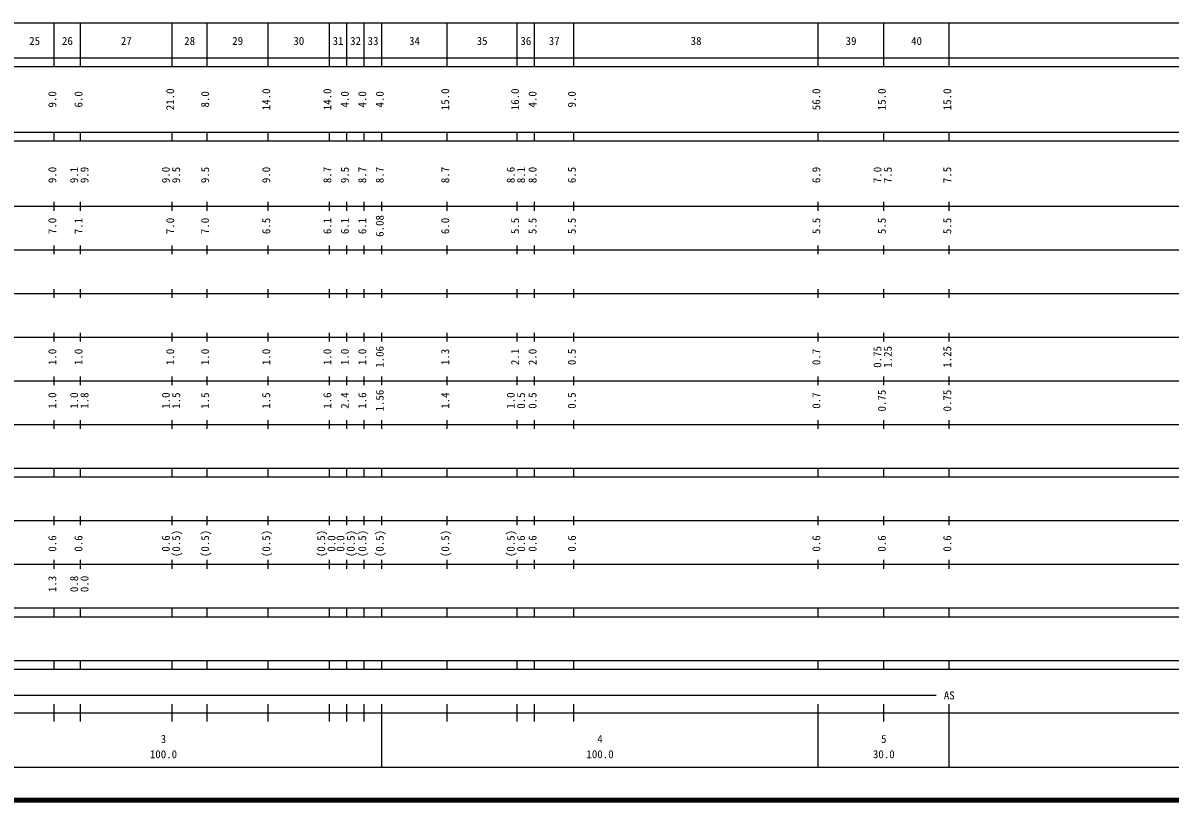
# Model space of a CAD drawing. Units: millimetres on the paper, enlarged 1000 times. Extents: x 40000 to 680000, y 20000 to 380000.
# Drawn here: x 285812 to 548572, y 20000 to 198000 of the extents above; entities that cross this region are included whole.
import ezdxf
from ezdxf.enums import TextEntityAlignment as Align

# ---------------------------------------------------------------- set-up
doc = ezdxf.new("R2010")
doc.units = ezdxf.units.MM
doc.header["$LTSCALE"] = 1000
doc.layers.add('M-TTL', color=2, linetype='Continuous', lineweight=140)
doc.layers.add('M-TTL-BAND', color=7, linetype='Continuous', lineweight=25)
doc.styles.add('ＭＳ ゴシック', font='')
doc.styles.get('ＭＳ ゴシック').set_extended_font_data('MS Gothic')

msp = doc.modelspace()

# ---------------------------------------------------------------- linework, layer by layer
at = {"layer": 'M-TTL'}
msp.add_line((40000, 20000), (680000, 20000), dxfattribs=at)
at = {"layer": 'M-TTL-BAND'}
for p, q in [((68000, 198000), (579000, 198000)), ((293000, 188000), (293000, 198000)), ((299000, 188000), (299000, 198000)), ((320000, 188000), (320000, 198000)), ((328000, 188000), (328000, 198000)), ((342000, 188000), (342000, 198000)), ((356000, 188000), (356000, 198000)), ((360000, 188000), (360000, 198000)), ((364000, 188000), (364000, 198000)), ((368000, 188000), (368000, 198000)), ((383000, 188000), (383000, 198000)), ((399000, 188000), (399000, 198000)), ((403000, 188000), (403000, 198000)), ((412000, 188000), (412000, 198000)), ((468000, 188000), (468000, 198000)), ((483000, 188000), (483000, 198000)), ((498000, 188000), (498000, 198000)), ((40000, 190000), (579000, 190000)), ((40000, 188000), (579000, 188000)), ((40000, 173000), (579000, 173000)), ((40000, 171000), (579000, 171000)), ((293000, 171000), (293000, 173000)), ((299000, 171000), (299000, 173000)), ((320000, 171000), (320000, 173000)), ((328000, 171000), (328000, 173000)), ((342000, 171000), (342000, 173000)), ((356000, 171000), (356000, 173000)), ((360000, 171000), (360000, 173000)), ((364000, 171000), (364000, 173000)), ((368000, 171000), (368000, 173000)), ((383000, 171000), (383000, 173000)), ((399000, 171000), (399000, 173000)), ((403000, 171000), (403000, 173000)), ((412000, 171000), (412000, 173000)), ((468000, 171000), (468000, 173000)), ((483000, 171000), (483000, 173000)), ((498000, 171000), (498000, 173000)), ((40000, 156000), (579000, 156000)), ((293000, 155000), (293000, 157000)), ((299000, 155000), (299000, 157000)), ((320000, 155000), (320000, 157000)), ((328000, 155000), (328000, 157000)), ((342000, 155000), (342000, 157000)), ((356000, 155000), (356000, 157000)), ((360000, 155000), (360000, 157000)), ((364000, 155000), (364000, 157000)), ((368000, 155000), (368000, 157000)), ((383000, 155000), (383000, 157000)), ((399000, 155000), (399000, 157000)), ((403000, 155000), (403000, 157000)), ((412000, 155000), (412000, 157000)), ((468000, 155000), (468000, 157000)), ((483000, 155000), (483000, 157000)), ((498000, 155000), (498000, 157000)), ((46000, 146000), (579000, 146000)), ((293000, 145000), (293000, 147000)), ((299000, 145000), (299000, 147000)), ((320000, 145000), (320000, 147000)), ((328000, 145000), (328000, 147000)), ((342000, 145000), (342000, 147000)), ((356000, 145000), (356000, 147000)), ((360000, 145000), (360000, 147000)), ((364000, 145000), (364000, 147000)), ((368000, 145000), (368000, 147000)), ((383000, 145000), (383000, 147000)), ((399000, 145000), (399000, 147000)), ((403000, 145000), (403000, 147000)), ((412000, 145000), (412000, 147000)), ((468000, 145000), (468000, 147000)), ((483000, 145000), (483000, 147000)), ((498000, 145000), (498000, 147000)), ((293000, 135000), (293000, 137000)), ((299000, 135000), (299000, 137000)), ((320000, 135000), (320000, 137000)), ((328000, 135000), (328000, 137000)), ((342000, 135000), (342000, 137000)), ((356000, 135000), (356000, 137000)), ((360000, 135000), (360000, 137000)), ((364000, 135000), (364000, 137000)), ((368000, 135000), (368000, 137000)), ((383000, 135000), (383000, 137000)), ((399000, 135000), (399000, 137000)), ((403000, 135000), (403000, 137000)), ((412000, 135000), (412000, 137000)), ((468000, 135000), (468000, 137000)), ((483000, 135000), (483000, 137000)), ((498000, 135000), (498000, 137000)), ((52000, 136000), (579000, 136000)), ((293000, 125000), (293000, 127000)), ((299000, 125000), (299000, 127000)), ((320000, 125000), (320000, 127000)), ((328000, 125000), (328000, 127000)), ((342000, 125000), (342000, 127000)), ((356000, 125000), (356000, 127000)), ((360000, 125000), (360000, 127000)), ((364000, 125000), (364000, 127000)), ((368000, 125000), (368000, 127000)), ((383000, 125000), (383000, 127000)), ((399000, 125000), (399000, 127000)), ((403000, 125000), (403000, 127000)), ((412000, 125000), (412000, 127000)), ((468000, 125000), (468000, 127000)), ((483000, 125000), (483000, 127000)), ((498000, 125000), (498000, 127000)), ((46000, 126000), (579000, 126000)), ((52000, 116000), (579000, 116000)), ((293000, 115000), (293000, 117000)), ((299000, 115000), (299000, 117000)), ((320000, 115000), (320000, 117000)), ((328000, 115000), (328000, 117000)), ((342000, 115000), (342000, 117000)), ((356000, 115000), (356000, 117000)), ((360000, 115000), (360000, 117000)), ((364000, 115000), (364000, 117000)), ((368000, 115000), (368000, 117000)), ((383000, 115000), (383000, 117000)), ((399000, 115000), (399000, 117000)), ((403000, 115000), (403000, 117000)), ((412000, 115000), (412000, 117000)), ((468000, 115000), (468000, 117000)), ((483000, 115000), (483000, 117000)), ((498000, 115000), (498000, 117000)), ((46000, 106000), (579000, 106000)), ((293000, 105000), (293000, 107000)), ((299000, 105000), (299000, 107000)), ((320000, 105000), (320000, 107000)), ((328000, 105000), (328000, 107000)), ((342000, 105000), (342000, 107000)), ((356000, 105000), (356000, 107000)), ((360000, 105000), (360000, 107000)), ((364000, 105000), (364000, 107000)), ((368000, 105000), (368000, 107000)), ((383000, 105000), (383000, 107000)), ((399000, 105000), (399000, 107000)), ((403000, 105000), (403000, 107000)), ((412000, 105000), (412000, 107000)), ((468000, 105000), (468000, 107000)), ((483000, 105000), (483000, 107000)), ((498000, 105000), (498000, 107000)), ((40000, 96000), (579000, 96000)), ((293000, 94000), (293000, 96000)), ((299000, 94000), (299000, 96000)), ((320000, 94000), (320000, 96000)), ((328000, 94000), (328000, 96000)), ((342000, 94000), (342000, 96000)), ((356000, 94000), (356000, 96000)), ((360000, 94000), (360000, 96000)), ((364000, 94000), (364000, 96000)), ((368000, 94000), (368000, 96000)), ((383000, 94000), (383000, 96000)), ((399000, 94000), (399000, 96000)), ((403000, 94000), (403000, 96000)), ((412000, 94000), (412000, 96000)), ((468000, 94000), (468000, 96000)), ((483000, 94000), (483000, 96000)), ((498000, 94000), (498000, 96000)), ((40000, 94000), (579000, 94000)), ((293000, 83000), (293000, 85000)), ((299000, 83000), (299000, 85000)), ((320000, 83000), (320000, 85000)), ((328000, 83000), (328000, 85000)), ((342000, 83000), (342000, 85000)), ((356000, 83000), (356000, 85000)), ((360000, 83000), (360000, 85000)), ((364000, 83000), (364000, 85000)), ((368000, 83000), (368000, 85000)), ((383000, 83000), (383000, 85000)), ((399000, 83000), (399000, 85000)), ((403000, 83000), (403000, 85000)), ((412000, 83000), (412000, 85000)), ((468000, 83000), (468000, 85000)), ((483000, 83000), (483000, 85000)), ((498000, 83000), (498000, 85000)), ((49000, 84000), (579000, 84000)), ((40000, 74000), (579000, 74000)), ((293000, 73000), (293000, 75000)), ((299000, 73000), (299000, 75000)), ((320000, 73000), (320000, 75000)), ((328000, 73000), (328000, 75000)), ((342000, 73000), (342000, 75000)), ((356000, 73000), (356000, 75000)), ((360000, 73000), (360000, 75000)), ((364000, 73000), (364000, 75000)), ((368000, 73000), (368000, 75000)), ((383000, 73000), (383000, 75000)), ((399000, 73000), (399000, 75000)), ((403000, 73000), (403000, 75000)), ((412000, 73000), (412000, 75000)), ((468000, 73000), (468000, 75000)), ((483000, 73000), (483000, 75000)), ((498000, 73000), (498000, 75000)), ((40000, 64000), (579000, 64000)), ((293000, 62000), (293000, 64000)), ((299000, 62000), (299000, 64000)), ((320000, 62000), (320000, 64000)), ((328000, 62000), (328000, 64000)), ((342000, 62000), (342000, 64000)), ((356000, 62000), (356000, 64000)), ((360000, 62000), (360000, 64000)), ((364000, 62000), (364000, 64000)), ((368000, 62000), (368000, 64000)), ((383000, 62000), (383000, 64000)), ((399000, 62000), (399000, 64000)), ((403000, 62000), (403000, 64000)), ((412000, 62000), (412000, 64000)), ((468000, 62000), (468000, 64000)), ((483000, 62000), (483000, 64000)), ((498000, 62000), (498000, 64000)), ((40000, 62000), (579000, 62000)), ((40000, 52000), (579000, 52000)), ((40000, 50000), (579000, 50000)), ((293000, 50000), (293000, 52000)), ((299000, 50000), (299000, 52000)), ((320000, 50000), (320000, 52000)), ((328000, 50000), (328000, 52000)), ((342000, 50000), (342000, 52000)), ((356000, 50000), (356000, 52000)), ((360000, 50000), (360000, 52000)), ((364000, 50000), (364000, 52000)), ((368000, 50000), (368000, 52000)), ((383000, 50000), (383000, 52000)), ((399000, 50000), (399000, 52000)), ((403000, 50000), (403000, 52000)), ((412000, 50000), (412000, 52000)), ((468000, 50000), (468000, 52000)), ((483000, 50000), (483000, 52000)), ((498000, 50000), (498000, 52000)), ((71000, 44000), (495000, 44000)), ((40000, 40000), (579000, 40000)), ((293000, 38000), (293000, 42000)), ((299000, 38000), (299000, 42000)), ((320000, 38000), (320000, 42000)), ((328000, 38000), (328000, 42000)), ((342000, 38000), (342000, 42000)), ((356000, 38000), (356000, 42000)), ((360000, 38000), (360000, 42000)), ((364000, 38000), (364000, 42000)), ((368000, 27500), (368000, 42000)), ((383000, 38000), (383000, 42000)), ((399000, 38000), (399000, 42000)), ((403000, 38000), (403000, 42000)), ((412000, 38000), (412000, 42000)), ((468000, 27500), (468000, 42000)), ((483000, 38000), (483000, 42000)), ((498000, 27500), (498000, 42000)), ((68000, 27500), (579000, 27500))]:
    msp.add_line(p, q, dxfattribs=at)

# ---------------------------------------------------------------- texts
at = {"layer": 'M-TTL-BAND', "style": 'ＭＳ ゴシック'}
for s, p in [('25', (288500, 192405)), ('26', (296000, 192405)), ('27', (309500, 192405)), ('28', (324000, 192405)), ('29', (335000, 192405)), ('30', (349000, 192405)), ('31', (358000, 192405)), ('32', (362000, 192405)), ('33', (366000, 192405)), ('34', (375500, 192405)), ('35', (391000, 192405)), ('36', (401000, 192405)), ('37', (407500, 192405)), ('38', (440000, 192405)), ('39', (475500, 192405)), ('40', (490500, 192405)), ('AS', (498000, 42500)), ('3', (318000, 32523)), ('4', (418000, 32523)), ('5', (483000, 32523)), ('100.0', (318000, 29033)), ('100.0', (418000, 29033)), ('30.0', (483000, 29033))]:
    msp.add_text(s, height=1833, dxfattribs=at).set_placement(p, align=Align.BOTTOM_CENTER)
for s, p in [('9.0', (294000, 180500)), ('6.0', (300000, 180500)), ('21.0', (321000, 180500)), ('8.0', (329000, 180500)), ('14.0', (343000, 180500)), ('14.0', (357000, 180500)), ('4.0', (361000, 180500)), ('4.0', (365000, 180500)), ('4.0', (369000, 180500)), ('15.0', (384000, 180500)), ('16.0', (400000, 180500)), ('4.0', (404000, 180500)), ('9.0', (413000, 180500)), ('56.0', (469000, 180500)), ('15.0', (484000, 180500)), ('15.0', (499000, 180500)), ('9.0', (294000, 163174)), ('9.1', (299000, 163174)), ('9.9', (301370, 163174)), ('9.0', (320000, 163174)), ('9.5', (322370, 163174)), ('9.5', (329000, 163174)), ('9.0', (343000, 163174)), ('8.7', (357000, 163174)), ('9.5', (361000, 163174)), ('8.7', (365000, 163174)), ('8.7', (369000, 163174)), ('8.7', (384000, 163174)), ('8.6', (399000, 163174)), ('8.1', (401370, 163174)), ('8.0', (404000, 163174)), ('6.5', (413000, 163174)), ('6.9', (469000, 163174)), ('7.0', (483000, 163174)), ('7.5', (485370, 163174)), ('7.5', (499000, 163174)), ('7.0', (294000, 151500)), ('7.1', (300000, 151500)), ('7.0', (321000, 151500)), ('7.0', (329000, 151500)), ('6.5', (343000, 151500)), ('6.1', (357000, 151500)), ('6.1', (361000, 151500)), ('6.1', (365000, 151500)), ('6.08', (369000, 151500)), ('6.0', (384000, 151500)), ('5.5', (400000, 151500)), ('5.5', (404000, 151500)), ('5.5', (413000, 151500)), ('5.5', (469000, 151500)), ('5.5', (484000, 151500)), ('5.5', (499000, 151500)), ('1.06', (369000, 121500)), ('0.75', (483000, 121500)), ('1.25', (485370, 121500)), ('1.25', (499000, 121500)), ('1.0', (294000, 121500)), ('1.0', (300000, 121500)), ('1.0', (321000, 121500)), ('1.0', (329000, 121500)), ('1.0', (343000, 121500)), ('1.0', (357000, 121500)), ('1.0', (361000, 121500)), ('1.0', (365000, 121500)), ('1.3', (384000, 121500)), ('2.1', (400000, 121500)), ('2.0', (404000, 121500)), ('0.5', (413000, 121500)), ('0.7', (469000, 121500)), ('1.0', (294000, 111500)), ('1.0', (299000, 111500)), ('1.8', (301370, 111500)), ('1.0', (320000, 111500)), ('1.5', (322370, 111500)), ('1.5', (329000, 111500)), ('1.5', (343000, 111500)), ('1.6', (357000, 111500)), ('2.4', (361000, 111500)), ('1.6', (365000, 111500)), ('1.56', (369000, 111500)), ('1.4', (384000, 111500)), ('1.0', (399000, 111500)), ('0.5', (401370, 111500)), ('0.5', (404000, 111500)), ('0.5', (413000, 111500)), ('0.7', (469000, 111500)), ('0.75', (484000, 111500)), ('0.75', (499000, 111500)), ('(0.5)', (322370, 78764)), ('(0.5)', (329000, 78764)), ('(0.5)', (343000, 78764)), ('(0.5)', (355575, 78764)), ('(0.5)', (362370, 78764)), ('(0.5)', (365000, 78764)), ('(0.5)', (369000, 78764)), ('(0.5)', (384000, 78764)), ('(0.5)', (399000, 78764)), ('0.6', (294000, 78764)), ('0.6', (300000, 78764)), ('0.6', (320000, 78764)), ('0.0', (357945, 78764)), ('0.0', (360000, 78764)), ('0.6', (401370, 78764)), ('0.6', (404000, 78764)), ('0.6', (413000, 78764)), ('0.6', (469000, 78764)), ('0.6', (484000, 78764)), ('0.6', (499000, 78764)), ('1.3', (294000, 69500)), ('0.8', (299000, 69500)), ('0.0', (301370, 69500))]:
    msp.add_text(s, height=1833, rotation=90, dxfattribs=at).set_placement(p, align=Align.BOTTOM_CENTER)

doc.saveas('drawing.dxf')
